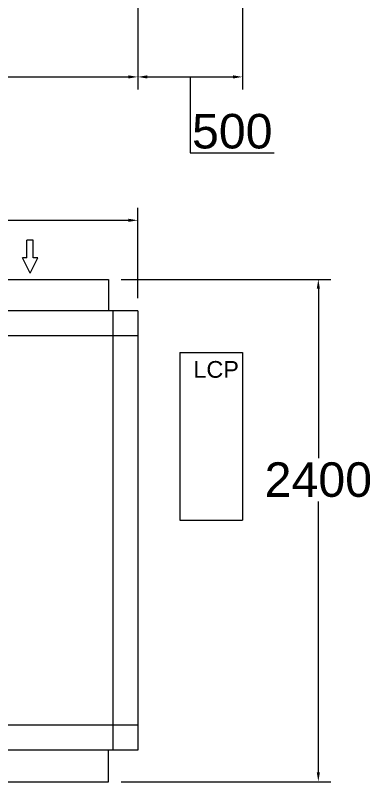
# Model space of a CAD drawing. Header units: millimetres. Extents: x 0 to 559189, y 1 to 426050.
# Drawn here: x 319985 to 363078, y 164317 to 257316 of the extents above; entities that cross this region are included whole.
import ezdxf

# ---------------------------------------------------------------- set-up
doc = ezdxf.new("R2010")
doc.units = ezdxf.units.MM
doc.header["$LTSCALE"] = 25.4
doc.layers.get('Defpoints').update_dxf_attribs({"lineweight": 5})
doc.layers.add('06___ANNOTATIONS', color=7, linetype='Continuous', lineweight=5)
doc.styles.add('Roman', font='arial.ttf')
doc.styles.get("Standard").update_dxf_attribs({"font": 'arial.ttf'})
doc.dimstyles.new('ISO-25', dxfattribs={"dimscale": 30, "dimtxt": 38.1, "dimasz": 38.1, "dimexe": 50.8, "dimexo": 50.8, "dimgap": 15.875, "dimtad": 1, "dimtih": 1, "dimtoh": 1, "dimdec": 1, "dimlfac": 0.03937, "dimdsep": 46, "dimtxsty": 'Standard', "dimcen": 63.5, "dimclrd": 7, "dimclre": 7, "dimclrt": 7, "dimadec": 0, "dimazin": 0, "dimtfac": 1, "dimtdec": 1, "dimtmove": 0, "dimatfit": 3, "dimfxl": 25.4, "dimlwd": 5, "dimlwe": 5, "dimarcsym": 0})

# ---------------------------------------------------------------- blocks, each defined once
blk = doc.blocks.new('*D16')
at = {"color": 7, "linetype": 'Continuous', "lineweight": 5, "transparency": 16777216}
for p, q in [((213432, 276284), (213432, 248319)), ((334844, 266435), (334844, 248319)), ((214575, 249843), (333701, 249843))]:
    blk.add_line(p, q, dxfattribs=at)
at = {"color": 7, "transparency": 16777216}
for points in [[(214575, 250033), (214575, 249652), (213432, 249843)], [(333701, 250033), (333701, 249652), (334844, 249843)]]:
    blk.add_solid(points, dxfattribs=at)
at = {"layer": 'Defpoints', "color": 0, "transparency": 16777216}
for p in [(213432, 277808), (334844, 267959), (334844, 249843)]:
    blk.add_point(p, dxfattribs=at)
at = {"color": 7, "lineweight": 5, "transparency": 16777216, "insert": (267494, 252486), "char_height": 4191, "attachment_point": 5, "style": 'Roman'}
blk.add_mtext('C', dxfattribs=at)
blk = doc.blocks.new('*D18')
at = {"color": 7, "linetype": 'Continuous', "lineweight": 5, "transparency": 16777216}
for p, q in [((347544, 277865), (347544, 248319)), ((334844, 266435), (334844, 248319)), ((335987, 249843), (346401, 249843)), ((341194, 249843), (341194, 240611)), ((341194, 240611), (351391, 240611))]:
    blk.add_line(p, q, dxfattribs=at)
at = {"color": 7, "transparency": 16777216}
for points in [[(335987, 250033), (335987, 249652), (334844, 249843)], [(346401, 250033), (346401, 249652), (347544, 249843)]]:
    blk.add_solid(points, dxfattribs=at)
at = {"layer": 'Defpoints', "color": 0, "transparency": 16777216}
for p in [(347544, 279389), (334844, 267959), (347544, 249843)]:
    blk.add_point(p, dxfattribs=at)
at = {"color": 7, "lineweight": 5, "transparency": 16777216, "insert": (346293, 243227), "char_height": 4191, "attachment_point": 5, "style": 'Roman'}
blk.add_mtext('500', dxfattribs=at)
blk = doc.blocks.new('*D19')
at = {"color": 7, "linetype": 'Continuous', "lineweight": 5, "transparency": 16777216}
for p, q in [((253564, 222991), (253564, 233967)), ((334844, 222991), (334844, 233967)), ((254707, 232443), (333701, 232443))]:
    blk.add_line(p, q, dxfattribs=at)
at = {"color": 7, "transparency": 16777216}
for points in [[(254707, 232633), (254707, 232252), (253564, 232443)], [(333701, 232633), (333701, 232252), (334844, 232443)]]:
    blk.add_solid(points, dxfattribs=at)
at = {"layer": 'Defpoints', "color": 0, "transparency": 16777216}
for p in [(334844, 232443), (253564, 221467), (334844, 221467)]:
    blk.add_point(p, dxfattribs=at)
at = {"color": 7, "lineweight": 5, "transparency": 16777216, "insert": (294204, 235014), "char_height": 4191, "attachment_point": 5, "style": 'Roman'}
blk.add_mtext('D', dxfattribs=at)
blk = doc.blocks.new('*D20')
at = {"color": 7, "linetype": 'Continuous', "lineweight": 5, "transparency": 16777216}
for p, q in [((332812, 225277), (358256, 225277)), ((356732, 224134), (356732, 203562)), ((356732, 165460), (356732, 198330)), ((332812, 164317), (358256, 164317))]:
    blk.add_line(p, q, dxfattribs=at)
at = {"color": 7, "transparency": 16777216}
for points in [[(356541, 224134), (356922, 224134), (356732, 225277)], [(356541, 165460), (356922, 165460), (356732, 164317)]]:
    blk.add_solid(points, dxfattribs=at)
at = {"layer": 'Defpoints', "color": 0, "transparency": 16777216}
for p in [(331288, 225277), (331288, 164317), (356732, 164317)]:
    blk.add_point(p, dxfattribs=at)
at = {"color": 7, "lineweight": 5, "transparency": 16777216, "insert": (356732, 200946), "char_height": 4191, "attachment_point": 5, "style": 'Roman'}
blk.add_mtext('2400', dxfattribs=at)

msp = doc.modelspace()

# ---------------------------------------------------------------- linework, layer by layer
at = {"color": 7, "linetype": 'Continuous', "lineweight": 5, "ltscale": 15}
for p, q in [((322167.11, 230050.83), (321383.42, 230050.8)), ((321383.5, 227886.67), (321383.42, 230050.8)), ((322167.19, 227886.7), (322167.11, 230050.83)), ((321383.5, 227886.67), (320845.32, 227886.65)), ((321775.42, 226042.63), (320845.32, 227886.65)), ((321775.42, 226042.63), (322705.38, 227886.72)), ((322705.38, 227886.72), (322167.19, 227886.7))]:
    msp.add_line(p, q, dxfattribs=at)
at = {"color": 7, "lineweight": 5}
for p, q in [((314904.59, 225277.47), (331287.59, 225277.47)), ((331287.59, 225277.47), (331287.59, 221467.47)), ((334843.59, 221467.47), (253563.59, 221467.47)), ((331795.59, 221467.47), (331795.59, 168127.47)), ((334843.59, 221467.47), (334843.59, 168127.47)), ((334843.59, 218419.47), (253563.59, 218419.47)), ((339923.59, 216387.47), (339923.59, 196067.47)), ((339923.59, 216387.47), (347543.59, 216387.47)), ((347543.59, 216387.47), (347543.59, 196067.47)), ((339923.59, 196067.47), (347543.59, 196067.47)), ((334843.59, 171175.47), (253563.59, 171175.47)), ((334843.59, 168127.47), (253563.59, 168127.47)), ((331287.59, 164317.47), (331287.59, 168127.47)), ((314904.59, 164317.47), (331287.59, 164317.47))]:
    msp.add_line(p, q, dxfattribs=at)

# ---------------------------------------------------------------- texts
at = {"layer": '06___ANNOTATIONS', "color": 7, "linetype": 'Continuous', "lineweight": 5, "insert": (341579.21, 214333.02), "char_height": 2031.996, "width": 109153.0252, "attachment_point": 4, "style": 'Roman'}
msp.add_mtext('LCP', dxfattribs=at)

# ---------------------------------------------------------------- dimensions: what is measured, and where the dimension line sits
at = {"color": 7, "lineweight": 5}
dim = msp.add_linear_dim(base=(347543.59, 249842.68), p1=(334843.59, 267959.37), p2=(347543.59, 279389.37), dimstyle='ISO-25', override={"dimscale": 30, "dimtxt": 139.7, "dimpost": '\\X', "dimtxsty": 'Roman', "dimtmove": 1}, dxfattribs=at)
dim.commit()
dim.dimension.update_dxf_attribs({"geometry": '*D18', "text_midpoint": (341669.84, 240610.54), "dimtype": 160})
for base, p1, p2, text, picture, middle in [((334843.59, 249842.68), (213431.59, 277807.83), (334843.59, 267959.37), 'C', '*D16', (267493.75, 249842.68)), ((334843.59, 232442.5), (253563.59, 221467.47), (334843.59, 221467.47), 'D', '*D19', (294203.59, 232442.5))]:
    dim = msp.add_linear_dim(base=base, p1=p1, p2=p2, text=text, dimstyle='ISO-25', override={"dimscale": 30, "dimtxt": 139.7, "dimpost": '\\X', "dimtxsty": 'Roman', "dimtmove": 1}, dxfattribs=at)
    dim.commit()
    dim.dimension.update_dxf_attribs({"geometry": picture, "text_midpoint": middle, "dimtype": 160})
dim = msp.add_linear_dim(base=(356731.56, 164317.47), p1=(331287.59, 225277.47), p2=(331287.59, 164317.47), angle=90, dimstyle='ISO-25', override={"dimscale": 30, "dimtxt": 139.7, "dimpost": '\\X', "dimtxsty": 'Roman', "dimtmove": 1}, dxfattribs=at)
dim.commit()
dim.dimension.update_dxf_attribs({"geometry": '*D20', "text_midpoint": (356731.56, 200945.99), "dimtype": 160})

doc.saveas('drawing.dxf')
